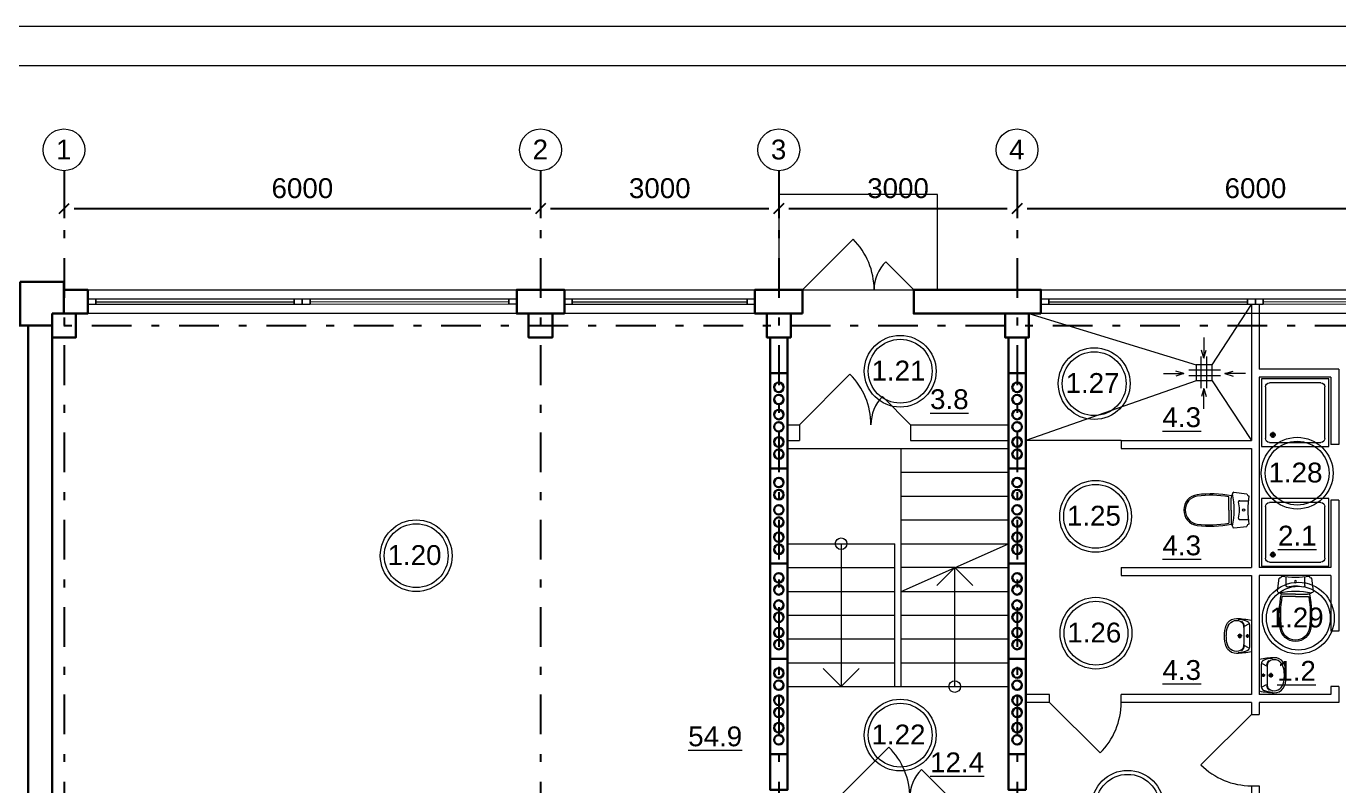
# Model space of a CAD drawing. Header units: metres. Extents: x -306 to 273, y -329 to 512.
# Drawn here: x -4.31 to 12.21, y 424.98 to 434.55 of the extents above; entities that cross this region are included whole.
import ezdxf
from ezdxf.enums import TextEntityAlignment as Align

# ---------------------------------------------------------------- set-up
doc = ezdxf.new("R2010")
doc.units = ezdxf.units.M
doc.header["$MEASUREMENT"] = 0
doc.linetypes.add('( Dashdot )', pattern=[1.001, 0.5, -0.25, 0.001, -0.25])
doc.linetypes.add('DGN Style 3', pattern=[9.681301, 6.915215, -2.766086])
doc.layers.get('DEFPOINTS').update_dxf_attribs({"lineweight": 0})
doc.layers.add('Level 50', color=7, linetype='Continuous', lineweight=0)
doc.styles.add('Standard_0', font='arial.ttf')
doc.styles.add('Style-Arial', font='arial.ttf')
doc.dimstyles.get("Standard").update_dxf_attribs({"dimtxt": 0.00018, "dimasz": 0.00018, "dimexe": 0.0002, "dimexo": 0.0625, "dimgap": 9e-05, "dimtad": 0, "dimtih": 1, "dimtoh": 1, "dimdec": 4, "dimlfac": 1000, "dimzin": 0, "dimdsep": 46, "dimtxsty": 'Standard_0', "dimcen": 9e-05, "dimadec": 0, "dimazin": 0, "dimtfac": 1, "dimtdec": 4, "dimtofl": 0, "dimtmove": 0, "dimatfit": 0, "dimfxl": 0.01, "dimfxlon": 1, "dimtolj": 1, "dimtzin": 0, "dimarcsym": 0})

# ---------------------------------------------------------------- blocks, each defined once
blk = doc.blocks.new('*U1656')
at = {"color": 7, "linetype": 'Continuous', "lineweight": 0}
blk.add_line((1.25, 0), (-1.25, 0), dxfattribs=at)
at = {"color": 7, "linetype": 'Continuous', "lineweight": 13, "flags": 128}
for points in [[(-1.35, 0.035), (-1.25, 0.035), (-1.25, -0.035), (-1.35, -0.035), (-1.35, 0.035)], [(1.25, 0.035), (1.35, 0.035), (1.35, -0.035), (1.25, -0.035), (1.25, 0.035)]]:
    blk.add_lwpolyline(points, close=True, dxfattribs=at)
at = {"color": 7, "linetype": 'Continuous', "lineweight": 0, "flags": 128}
blk.add_lwpolyline([(-1.25, 0.035), (1.25, 0.035), (1.25, -0.035), (-1.25, -0.035), (-1.25, 0.035)], close=True, dxfattribs=at)
blk = doc.blocks.new('*U1657')
at = {"color": 7, "linetype": 'Continuous', "lineweight": 0}
blk.add_line((1.25, 0.001), (-1.25, -0.001), dxfattribs=at)
at = {"color": 7, "linetype": 'Continuous', "lineweight": 13, "flags": 128}
for points in [[(-1.35, 0.034), (-1.25, 0.034), (-1.25, -0.036), (-1.35, -0.036), (-1.35, 0.034)], [(1.25, 0.036), (1.35, 0.036), (1.35, -0.034), (1.25, -0.034), (1.25, 0.036)]]:
    blk.add_lwpolyline(points, close=True, dxfattribs=at)
at = {"color": 7, "linetype": 'Continuous', "lineweight": 0, "flags": 128}
blk.add_lwpolyline([(-1.25, 0.034), (1.25, 0.036), (1.25, -0.034), (-1.25, -0.036), (-1.25, 0.034)], close=True, dxfattribs=at)
blk = doc.blocks.new('*U1658')
at = {"color": 7, "linetype": 'Continuous', "lineweight": 0}
blk.add_line((-1.1, 0), (1.1, 0), dxfattribs=at)
at = {"color": 7, "linetype": 'Continuous', "lineweight": 13, "flags": 128}
for points in [[(-1.1, -0.035), (-1.2, -0.035), (-1.2, 0.035), (-1.1, 0.035), (-1.1, -0.035)], [(1.2, -0.035), (1.1, -0.035), (1.1, 0.035), (1.2, 0.035), (1.2, -0.035)]]:
    blk.add_lwpolyline(points, close=True, dxfattribs=at)
at = {"color": 7, "linetype": 'Continuous', "lineweight": 0, "flags": 128}
blk.add_lwpolyline([(-1.1, 0.035), (1.1, 0.035), (1.1, -0.035), (-1.1, -0.035), (-1.1, 0.035)], close=True, dxfattribs=at)
blk = doc.blocks.new('*U1655')
at = {"color": 7, "linetype": 'Continuous', "lineweight": 30, "flags": 128}
blk.add_lwpolyline([(-0.11, -0.6), (-0.11, 0.6), (0.11, 0.6), (0.11, -0.6), (-0.11, -0.6)], close=True, dxfattribs=at)
at = {"color": 7, "linetype": 'Continuous', "lineweight": 30}
for centre in [(0, 0.421), (0, 0.268), (0, 0.077), (0, -0.077), (0, -0.268), (0, -0.421)]:
    blk.add_circle(centre, 0.06, dxfattribs=at)
blk = doc.blocks.new('*U1659')
at = {"color": 7, "linetype": 'Continuous', "lineweight": 0}
for p in [(-0.227, 0.114), (0.227, 0.114)]:
    blk.add_line(p, (0, -0.114), dxfattribs=at)
blk = doc.blocks.new('ун2')
at = {"color": 252, "lineweight": 13}
for p, q in [((-0.131, -0.114), (-0.131, 0.006)), ((0.131, -0.114), (0.131, 0.006)), ((-0.25, -0.194), (-0.229, -0.012)), ((0.25, -0.194), (0.229, -0.012)), ((0, -0.266), (-0.184, -0.266)), ((0, -0.235), (-0.168, -0.235)), ((0, -0.235), (0.168, -0.235)), ((0, -0.266), (0.184, -0.266))]:
    blk.add_line(p, q, dxfattribs=at)
blk.add_circle((0, -0.058), 0.0157, dxfattribs=at)
for centre, radius, start, end in [((-0.225, 0.014), 0.0259, 262.0147, 1.5137), ((0, 1.373), 1.373, 261.6431, 278.3569), ((0.225, 0.014), 0.0258, 178.1572, 278.1058), ((-0.115, -0.115), 0.0166, 175.2998, 270.088), ((0, -0.594), 0.477, 76.0614, 103.9386), ((0.115, -0.115), 0.0166, 269.912, 4.7002), ((-0.226, -0.192), 0.0242, 185.3126, 270.5398), ((0, -1.267), 1.076, 77.8721, 102.1279), ((1.292, -0.524), 1.518, 168.8327, 186.9654), ((-0.169, -0.152), 0.0829, 229.7034, 270.7895), ((1.29, -0.524), 1.497, 170.087, 187.0749), ((0.169, -0.152), 0.0829, 269.2105, 310.2966), ((-1.29, -0.524), 1.497, 352.9251, 9.913), ((-1.292, -0.524), 1.518, 353.0346, 11.1673), ((0.226, -0.192), 0.0242, 269.4602, 354.6874), ((0, -0.679), 0.217, 187.7539, 269.9084), ((0, -0.679), 0.198, 188.5249, 269.9084), ((0, -0.679), 0.198, 270.0916, 351.4751), ((0, -0.679), 0.217, 270.0916, 352.2461)]:
    blk.add_arc(centre, radius, start, end, dxfattribs=at)
blk = doc.blocks.new('ум9')
at = {"color": 252, "lineweight": 13}
for p, q in [((0.317, 0), (-0.317, 0)), ((-0.237, -0.059), (-0.19, -0.143)), ((0.228, -0.039), (-0.228, -0.039)), ((0.185, -0.156), (-0.171, -0.156)), ((0.046, -0.234), (-0.046, -0.234)), ((0.035, -0.08), (-0.035, -0.08)), ((0, -0.115), (0, -0.045)), ((0, -0.189), (0, -0.28)), ((0.237, -0.059), (0.19, -0.143))]:
    blk.add_line(p, q, dxfattribs=at)
for centre, radius in [((0, -0.234), 0.0351), ((0, -0.08), 0.0221), ((0, -0.234), 0.0221)]:
    blk.add_circle(centre, radius, dxfattribs=at)
for centre, radius, start, end in [((1.163, -0.334), 1.518, 167.3206, 178.6525), ((0.089, -0.267), 0.429, 154.5977, 180.3349), ((-0.317, -0.001), 0.00065, 90, 167.3206), ((-0.135, -0.303), 0.18, 141.0504, 245.2718), ((-0.228, -0.117), 0.078, 90, 154.5977), ((-0.135, -0.303), 0.193, 141.0504, 147.7493), ((-0.181, -0.302), 0.159, 98.7111, 129.9424), ((-0.181, -0.302), 0.146, 86.1548, 129.9424), ((0.181, -0.302), 0.146, 50.0576, 93.8452), ((0.181, -0.302), 0.159, 50.0576, 81.2889), ((0.135, -0.303), 0.18, 294.7282, 38.9496), ((0.228, -0.117), 0.078, 25.4023, 90), ((0.135, -0.303), 0.193, 32.2507, 38.9496), ((-0.089, -0.267), 0.429, 359.6651, 25.4023), ((0.317, -0.001), 0.00065, 12.6794, 90), ((-1.163, -0.334), 1.518, 1.3475, 12.6794), ((-0.135, -0.304), 0.22, 178.312, 234.1043), ((-0.355, -0.298), 0.00065, 358.312, 358.6525), ((-0.035, -0.093), 0.452, 239.6448, 267.5368), ((-0.035, -0.093), 0.413, 244.8898, 267.5368), ((0, 0.104), 0.611, 265.1692, 274.8308), ((0.035, -0.093), 0.413, 272.4632, 300.3552), ((0.035, -0.093), 0.452, 272.4632, 300.3552), ((0.135, -0.304), 0.22, 305.8957, 1.688), ((0.355, -0.298), 0.00065, 181.3475, 181.688), ((0, 0.104), 0.65, 265.1692, 274.8308)]:
    blk.add_arc(centre, radius, start, end, dxfattribs=at)
blk = doc.blocks.new('*U1690')
at = {"color": 252, "lineweight": 13}
for p, q in [((-0.318, -0.281), (-0.243, -0.281)), ((-0.281, -0.243), (-0.281, -0.318))]:
    blk.add_line(p, q, dxfattribs=at)
at = {"color": 252, "linetype": 'Continuous', "lineweight": 13, "flags": 128}
blk.add_lwpolyline([(-0.425, 0.425), (-0.425, -0.425), (0.425, -0.425), (0.425, 0.425), (-0.425, 0.425)], close=True, dxfattribs=at)
for points in [[(0.325, 0.375), (-0.325, 0.375)], [(-0.375, 0.325), (-0.375, -0.325)], [(0.375, -0.325), (0.375, 0.325)], [(-0.325, -0.375), (0.325, -0.375)]]:
    blk.add_lwpolyline(points, dxfattribs=at)
at = {"color": 252, "lineweight": 13}
for radius in [0.0291, 0.0183]:
    blk.add_circle((-0.281, -0.281), radius, dxfattribs=at)
at = {"color": 252, "linetype": 'Continuous', "lineweight": 13, "extrusion": (0, 0, -1)}
for centre, start, end in [((0.325, 0.325), 0, 90), ((-0.325, 0.325), 90, 180), ((0.325, -0.325), 270, 0), ((-0.325, -0.325), 180, 270)]:
    blk.add_arc(centre, 0.05, start, end, dxfattribs=at)
blk = doc.blocks.new('*U1753')
at = {"color": 7, "linetype": 'Continuous', "lineweight": 13}
for radius in [0.452, 0.402]:
    blk.add_circle((0, 0), radius, dxfattribs=at)
at = {"color": 7, "linetype": 'Continuous', "lineweight": 13, "style": 'Style-Arial'}
blk.add_text('1.20', height=0.25, dxfattribs=at).set_placement((-0.361, 0.133), align=Align.TOP_LEFT)
blk = doc.blocks.new('*U1755')
at = {"color": 7, "linetype": 'Continuous', "lineweight": 13}
for radius in [0.452, 0.402]:
    blk.add_circle((0, 0), radius, dxfattribs=at)
at = {"color": 7, "linetype": 'Continuous', "lineweight": 13, "style": 'Style-Arial'}
blk.add_text('1.22', height=0.25, dxfattribs=at).set_placement((-0.361, 0.133), align=Align.TOP_LEFT)
blk = doc.blocks.new('*U1756')
at = {"color": 7, "linetype": 'Continuous', "lineweight": 13}
for radius in [0.452, 0.402]:
    blk.add_circle((0, 0), radius, dxfattribs=at)
at = {"color": 7, "linetype": 'Continuous', "lineweight": 13, "style": 'Style-Arial'}
blk.add_text('1.27', height=0.25, dxfattribs=at).set_placement((-0.361, 0.133), align=Align.TOP_LEFT)
blk = doc.blocks.new('*U1757')
at = {"color": 7, "linetype": 'Continuous', "lineweight": 13}
for radius in [0.452, 0.402]:
    blk.add_circle((0, 0), radius, dxfattribs=at)
at = {"color": 7, "linetype": 'Continuous', "lineweight": 13, "style": 'Style-Arial'}
blk.add_text('1.28', height=0.25, dxfattribs=at).set_placement((-0.361, 0.133), align=Align.TOP_LEFT)
blk = doc.blocks.new('*U1758')
at = {"color": 7, "linetype": 'Continuous', "lineweight": 13}
for radius in [0.452, 0.402]:
    blk.add_circle((0, 0), radius, dxfattribs=at)
at = {"color": 7, "linetype": 'Continuous', "lineweight": 13, "style": 'Style-Arial'}
blk.add_text('1.26', height=0.25, dxfattribs=at).set_placement((-0.361, 0.133), align=Align.TOP_LEFT)
blk = doc.blocks.new('*U1759')
at = {"color": 7, "linetype": 'Continuous', "lineweight": 13}
for radius in [0.452, 0.402]:
    blk.add_circle((0, 0), radius, dxfattribs=at)
at = {"color": 7, "linetype": 'Continuous', "lineweight": 13, "style": 'Style-Arial'}
blk.add_text('1.29', height=0.25, dxfattribs=at).set_placement((-0.361, 0.133), align=Align.TOP_LEFT)
blk = doc.blocks.new('*U1760')
at = {"color": 7, "linetype": 'Continuous', "lineweight": 13}
for radius in [0.452, 0.402]:
    blk.add_circle((0, 0), radius, dxfattribs=at)
at = {"color": 7, "linetype": 'Continuous', "lineweight": 13, "style": 'Style-Arial'}
blk.add_text('1.25', height=0.25, dxfattribs=at).set_placement((-0.361, 0.133), align=Align.TOP_LEFT)
blk = doc.blocks.new('*U1762')
at = {"color": 7, "linetype": 'Continuous', "lineweight": 13}
for radius in [0.452, 0.402]:
    blk.add_circle((0, 0), radius, dxfattribs=at)
at = {"color": 7, "linetype": 'Continuous', "lineweight": 13, "style": 'Style-Arial'}
blk.add_text('1.24', height=0.25, dxfattribs=at).set_placement((-0.361, 0.133), align=Align.TOP_LEFT)
blk = doc.blocks.new('*U1661')
at = {"color": 7, "linetype": 'Continuous', "lineweight": 30}
for p, q in [((0.275, 0.275), (-0.275, 0.275)), ((-0.275, -0.275), (-0.275, 0.275)), ((0.275, 0.175), (0.275, 0.275)), ((-0.175, -0.275), (-0.275, -0.275))]:
    blk.add_line(p, q, dxfattribs=at)
blk = doc.blocks.new('*U1662')
at = {"color": 7, "linetype": 'Continuous', "lineweight": 0, "flags": 128}
blk.add_lwpolyline([(42.05, 29.7), (42.05, -29.7), (-42.05, -29.7), (-42.05, 29.7), (42.05, 29.7)], close=True, dxfattribs=at)
at = {"layer": 'Level 50', "color": 7, "linetype": 'Continuous', "lineweight": 13}
blk.add_line((41.55, 29.2), (-40.05, 29.2), dxfattribs=at)
blk = doc.blocks.new('_Oblique-1')
at = {"color": 0, "linetype": 'ByBlock', "lineweight": -2}
blk.add_line((0.5, 0.5), (-0.5, -0.5), dxfattribs=at)
blk = doc.blocks.new('*D2283')
at = {"color": 0, "linetype": 'Continuous', "lineweight": -2, "transparency": 16777216}
for p, q in [((-3.834, 432.604), (-3.834, 432.13)), ((2.166, 432.604), (2.166, 432.13)), ((-3.709, 432.255), (2.041, 432.255))]:
    blk.add_line(p, q, dxfattribs=at)
at = {"layer": 'DEFPOINTS', "color": 0, "linetype": 'Continuous', "lineweight": 0, "transparency": 16777216}
for p in [(-3.834, 432.729), (2.166, 432.729), (2.166, 432.255)]:
    blk.add_point(p, dxfattribs=at)
at = {"color": 0, "linetype": 'Continuous', "lineweight": -2, "transparency": 16777216, "xscale": 0.125, "yscale": 0.125, "zscale": 0.125, "rotation": 180}
blk.add_blockref('_Oblique-1', (-3.834, 432.255), dxfattribs=at)
at = {"color": 0, "linetype": 'Continuous', "lineweight": -2, "transparency": 16777216, "xscale": 0.125, "yscale": 0.125, "zscale": 0.125}
blk.add_blockref('_Oblique-1', (2.166, 432.255), dxfattribs=at)
at = {"color": 0, "linetype": 'Continuous', "lineweight": 0, "transparency": 16777216, "insert": (-0.834, 432.508), "char_height": 0.25, "attachment_point": 5, "style": 'Style-Arial'}
blk.add_mtext('\\A1;6000', dxfattribs=at)
blk = doc.blocks.new('*U1751')
at = {"color": 7, "linetype": 'Continuous', "lineweight": 13}
for radius in [0.452, 0.402]:
    blk.add_circle((0, 0), radius, dxfattribs=at)
at = {"color": 7, "linetype": 'Continuous', "lineweight": 13, "style": 'Style-Arial'}
blk.add_text('1.21', height=0.25, dxfattribs=at).set_placement((-0.361, 0.133), align=Align.TOP_LEFT)
blk = doc.blocks.new('*U1894')
at = {"color": 7, "lineweight": 13}
for p, q in [((-0.7, -0.318), (-0.064, 0.318)), ((0.7, -0.318), (0.346, 0.035))]:
    blk.add_line(p, q, dxfattribs=at)
at = {"color": 7, "lineweight": 0}
for centre, radius, start, end in [((-0.7, -0.318), 0.9, 0, 45), ((0.7, -0.318), 0.5, 135, 180)]:
    blk.add_arc(centre, radius, start, end, dxfattribs=at)
blk = doc.blocks.new('*U2060')
at = {"color": 7, "lineweight": 13}
blk.add_line((-0.318, -0.45), (0.318, 0.186), dxfattribs=at)
at = {"color": 7, "lineweight": 0}
blk.add_arc((-0.318, -0.45), 0.9, 45, 90, dxfattribs=at)
blk = doc.blocks.new('*U2054')
at = {"color": 252, "linetype": 'Continuous', "lineweight": 13}
for p, q in [((-0.042, -0.199), (-0.042, 0.199)), ((0.028, -0.199), (0.028, 0.199)), ((-0.199, 0.029), (0.199, 0.029)), ((-0.199, -0.041), (0.199, -0.041))]:
    blk.add_line(p, q, dxfattribs=at)
at = {"color": 252, "linetype": 'Continuous', "lineweight": 13, "flags": 128}
blk.add_lwpolyline([(-0.105, -0.106), (0.095, -0.106), (0.095, 0.094), (-0.105, 0.094), (-0.105, -0.106)], close=True, dxfattribs=at)
blk = doc.blocks.new('*U2055')
at = {"color": 252, "linetype": 'Continuous', "lineweight": 13}
for p, q in [((0.129, 0), (0.027, 0.03)), ((-0.129, 0), (0.129, 0)), ((0.129, 0), (0.027, -0.03))]:
    blk.add_line(p, q, dxfattribs=at)
blk = doc.blocks.new('*U2056')
at = {"color": 252, "linetype": 'Continuous', "lineweight": 13}
for p, q in [((0.129, 0), (0.027, 0.03)), ((-0.129, 0), (0.129, 0)), ((0.129, 0), (0.027, -0.03))]:
    blk.add_line(p, q, dxfattribs=at)
blk = doc.blocks.new('*U2057')
at = {"color": 252, "linetype": 'Continuous', "lineweight": 13}
for p, q in [((0.129, 0), (0.027, 0.03)), ((-0.129, 0), (0.129, 0)), ((0.129, 0), (0.027, -0.03))]:
    blk.add_line(p, q, dxfattribs=at)
blk = doc.blocks.new('*U2058')
at = {"color": 252, "linetype": 'Continuous', "lineweight": 13}
for p, q in [((0.129, 0), (0.027, 0.03)), ((-0.129, 0), (0.129, 0)), ((0.129, 0), (0.027, -0.03))]:
    blk.add_line(p, q, dxfattribs=at)
blk = doc.blocks.new('*U2059')
at = {"color": 252, "linetype": 'Continuous', "lineweight": 13, "extrusion": (0, 0, -1)}
for name, p, rotation in [('*U2057', (0.006, 0.32), 270), ('*U2058', (0.006, -0.32), 90.00000000000001)]:
    blk.add_blockref(name, p, dxfattribs=dict(at, rotation=rotation))
at = {"color": 252, "linetype": 'Continuous', "lineweight": 13}
for name, p in [('*U2054', (0.003, 0.013)), ('*U2055', (-0.388, -0.005))]:
    blk.add_blockref(name, p, dxfattribs=at)
at = {"color": 252, "linetype": 'Continuous', "lineweight": 13, "extrusion": (0, 0, -1)}
blk.add_blockref('*U2056', (-0.388, -0.005), dxfattribs=at)
blk = doc.blocks.new('*D2654')
at = {"color": 0, "linetype": 'Continuous', "lineweight": -2, "transparency": 16777216}
for p, q in [((2.166, 432.604), (2.166, 432.13)), ((5.166, 432.354), (5.166, 432.13)), ((2.291, 432.255), (5.041, 432.255))]:
    blk.add_line(p, q, dxfattribs=at)
at = {"layer": 'DEFPOINTS', "color": 0, "linetype": 'Continuous', "lineweight": 0, "transparency": 16777216}
for p in [(2.166, 432.729), (5.166, 432.479), (5.166, 432.255)]:
    blk.add_point(p, dxfattribs=at)
at = {"color": 0, "linetype": 'Continuous', "lineweight": -2, "transparency": 16777216, "xscale": 0.125, "yscale": 0.125, "zscale": 0.125, "rotation": 180}
blk.add_blockref('_Oblique-1', (2.166, 432.255), dxfattribs=at)
at = {"color": 0, "linetype": 'Continuous', "lineweight": -2, "transparency": 16777216, "xscale": 0.125, "yscale": 0.125, "zscale": 0.125}
blk.add_blockref('_Oblique-1', (5.166, 432.255), dxfattribs=at)
at = {"color": 0, "linetype": 'Continuous', "lineweight": 0, "transparency": 16777216, "insert": (3.666, 432.508), "char_height": 0.25, "attachment_point": 5, "style": 'Style-Arial'}
blk.add_mtext('\\A1;3000', dxfattribs=at)
blk = doc.blocks.new('*D2655')
at = {"color": 0, "linetype": 'Continuous', "lineweight": -2, "transparency": 16777216}
for p, q in [((8.166, 432.604), (8.166, 432.13)), ((5.166, 432.354), (5.166, 432.13)), ((5.291, 432.255), (8.041, 432.255))]:
    blk.add_line(p, q, dxfattribs=at)
at = {"layer": 'DEFPOINTS', "color": 0, "linetype": 'Continuous', "lineweight": 0, "transparency": 16777216}
for p in [(8.166, 432.729), (5.166, 432.479), (8.166, 432.255)]:
    blk.add_point(p, dxfattribs=at)
at = {"color": 0, "linetype": 'Continuous', "lineweight": -2, "transparency": 16777216, "xscale": 0.125, "yscale": 0.125, "zscale": 0.125, "rotation": 180}
blk.add_blockref('_Oblique-1', (5.166, 432.255), dxfattribs=at)
at = {"color": 0, "linetype": 'Continuous', "lineweight": -2, "transparency": 16777216, "xscale": 0.125, "yscale": 0.125, "zscale": 0.125}
blk.add_blockref('_Oblique-1', (8.166, 432.255), dxfattribs=at)
at = {"color": 0, "linetype": 'Continuous', "lineweight": 0, "transparency": 16777216, "insert": (6.666, 432.508), "char_height": 0.25, "attachment_point": 5, "style": 'Style-Arial'}
blk.add_mtext('\\A1;3000', dxfattribs=at)
blk = doc.blocks.new('*D2656')
at = {"color": 0, "linetype": 'Continuous', "lineweight": -2, "transparency": 16777216}
for p, q in [((8.166, 432.604), (8.166, 432.13)), ((14.166, 432.604), (14.166, 432.13)), ((8.291, 432.255), (14.041, 432.255))]:
    blk.add_line(p, q, dxfattribs=at)
at = {"layer": 'DEFPOINTS', "color": 0, "linetype": 'Continuous', "lineweight": 0, "transparency": 16777216}
for p in [(8.166, 432.729), (14.166, 432.729), (14.166, 432.255)]:
    blk.add_point(p, dxfattribs=at)
at = {"color": 0, "linetype": 'Continuous', "lineweight": -2, "transparency": 16777216, "xscale": 0.125, "yscale": 0.125, "zscale": 0.125, "rotation": 180}
blk.add_blockref('_Oblique-1', (8.166, 432.255), dxfattribs=at)
at = {"color": 0, "linetype": 'Continuous', "lineweight": -2, "transparency": 16777216, "xscale": 0.125, "yscale": 0.125, "zscale": 0.125}
blk.add_blockref('_Oblique-1', (14.166, 432.255), dxfattribs=at)
at = {"color": 0, "linetype": 'Continuous', "lineweight": 0, "transparency": 16777216, "insert": (11.166, 432.508), "char_height": 0.25, "attachment_point": 5, "style": 'Style-Arial'}
blk.add_mtext('\\A1;6000', dxfattribs=at)

msp = doc.modelspace()

# ---------------------------------------------------------------- linework, layer by layer
at = {"color": 1, "linetype": '( Dashdot )'}
for p, q in [((-3.83381548, 432.72924535), (-3.83381548, 384.20583039)), ((2.16618452, 432.72924535), (2.16618452, 384.20583039)), ((5.16618452, 432.72924535), (5.16618452, 384.20583039)), ((8.16618452, 432.72924535), (8.16618452, 384.20583039)), ((-6.78540339, 430.77924535), (65.11459661, 430.77924535))]:
    msp.add_line(p, q, dxfattribs=at)
at = {"color": 252, "linetype": 'Continuous', "lineweight": 13}
for p, q in [((10.62148912, 430.28373721), (11.11459661, 431.04424535)), ((8.31459661, 430.92924535), (10.42148912, 430.28373721)), ((10.42148912, 430.08373721), (8.27459661, 429.32924535)), ((10.62148912, 430.08373721), (11.11459661, 429.32924535)), ((9.47459661, 429.32924535), (8.27459661, 429.32924535))]:
    msp.add_line(p, q, dxfattribs=at)
at = {"color": 7, "linetype": 'Continuous', "lineweight": 13}
for p, q in [((11.11459661, 431.04424535), (11.11459661, 429.32924535)), ((11.21459661, 431.04424535), (11.21459661, 430.22924535)), ((12.21459661, 430.22924535), (11.21459661, 430.22924535)), ((12.11459661, 430.12924535), (11.21459661, 430.12924535)), ((11.21459661, 430.12924535), (11.21459661, 427.72924535)), ((5.27459661, 429.52924535), (5.42459661, 429.52924535)), ((5.42459661, 429.52924535), (5.42459661, 429.32924535)), ((6.82459661, 429.52924535), (8.05459661, 429.52924535)), ((6.82459661, 429.52924535), (6.82459661, 429.32924535)), ((5.27459661, 429.32924535), (5.42459661, 429.32924535)), ((6.82459661, 429.32924535), (8.05459661, 429.32924535)), ((9.47459661, 429.32924535), (11.11459661, 429.32924535)), ((9.47459661, 429.32924535), (9.47459661, 429.22924535)), ((9.47459661, 429.22924535), (11.11459661, 429.22924535)), ((11.11459661, 429.22924535), (11.11459661, 427.72924535)), ((12.21459661, 429.27924535), (12.11459661, 429.27924535)), ((12.21459661, 428.57924535), (12.11459661, 428.57924535)), ((5.27459661, 428.02924535), (6.62459661, 428.02924535)), ((6.62459661, 426.22924535), (6.62459661, 428.02924535)), ((9.47459661, 427.72924535), (11.11459661, 427.72924535)), ((9.47459661, 427.72924535), (9.47459661, 427.62924535)), ((12.11459661, 427.72924535), (11.21459661, 427.72924535)), ((9.47459661, 427.62924535), (11.11459661, 427.62924535)), ((11.11459661, 427.62924535), (11.11459661, 426.12924535)), ((12.11459661, 427.62924535), (11.21459661, 427.62924535)), ((11.21459661, 427.62924535), (11.21459661, 426.12924535)), ((6.70459661, 426.22924535), (6.70459661, 427.42924535)), ((12.21459661, 426.92924535), (12.11459661, 426.92924535)), ((5.27459661, 426.22924535), (8.05459661, 426.22924535)), ((12.21459661, 426.22924535), (12.11459661, 426.22924535)), ((8.57459661, 426.12924535), (8.27459661, 426.12924535)), ((8.57459661, 426.02924535), (8.27459661, 426.02924535)), ((8.57459661, 426.02924535), (8.57459661, 426.12924535)), ((11.11459661, 426.12924535), (9.47459661, 426.12924535)), ((9.47459661, 426.02924535), (9.47459661, 426.12924535)), ((11.11459661, 426.02924535), (9.47459661, 426.02924535)), ((11.11459661, 426.02924535), (11.11459661, 425.87924535)), ((12.11459661, 426.12924535), (11.21459661, 426.12924535)), ((12.21459661, 426.02924535), (11.21459661, 426.02924535)), ((11.21459661, 426.02924535), (11.21459661, 425.87924535)), ((11.11459661, 425.87924535), (11.21459661, 425.87924535)), ((11.11459661, 424.97924535), (11.21459661, 424.97924535)), ((11.11459661, 424.97924535), (11.11459661, 423.32924535)), ((11.21459661, 424.97924535), (11.21459661, 424.82924535))]:
    msp.add_line(p, q, dxfattribs=at)
at = {"color": 7, "linetype": 'DGN Style 3', "lineweight": 0}
for p, q in [((5.27459661, 429.22924535), (8.05459661, 429.22924535)), ((6.70459661, 427.42924535), (6.70459661, 429.22924535)), ((6.70459661, 428.92924535), (8.05459661, 428.92924535)), ((6.70459661, 428.62924535), (8.05459661, 428.62924535)), ((6.70459661, 428.32924535), (8.05459661, 428.32924535)), ((6.70459661, 428.02924535), (8.05459661, 428.02924535)), ((7.37959661, 427.72924535), (6.70459661, 427.72924535))]:
    msp.add_line(p, q, dxfattribs=at)
at = {"color": 7, "linetype": 'Continuous', "lineweight": 0}
for p, q in [((5.94959661, 428.02924535), (5.94959661, 426.22924535)), ((6.70459661, 427.42924535), (8.05459661, 428.02924535)), ((5.27459661, 427.72924535), (6.62459661, 427.72924535)), ((7.37959661, 427.72924535), (8.05459661, 427.72924535)), ((7.37959661, 426.22924535), (7.37959661, 427.72924535)), ((5.27459661, 427.42924535), (6.62459661, 427.42924535)), ((6.70459661, 427.42924535), (8.05459661, 427.42924535)), ((5.27459661, 427.12924535), (6.62459661, 427.12924535)), ((6.70459661, 427.12924535), (8.05459661, 427.12924535)), ((5.27459661, 426.82924535), (6.62459661, 426.82924535)), ((6.70459661, 426.82924535), (8.05459661, 426.82924535)), ((5.27459661, 426.52924535), (6.62459661, 426.52924535)), ((6.70459661, 426.52924535), (8.05459661, 426.52924535))]:
    msp.add_line(p, q, dxfattribs=at)
at = {"color": 7, "linetype": 'Continuous', "lineweight": 13, "flags": 128}
msp.add_lwpolyline([(5.16459661, 431.22924535), (7.16459661, 431.22924535), (7.16459661, 432.42924535), (5.16459661, 432.42924535), (5.16459661, 431.22924535)], close=True, dxfattribs=at)
at = {"color": 7, "linetype": 'Continuous', "lineweight": 30, "flags": 128}
for points in [[(-3.83540339, 430.92924535), (-3.53540339, 430.92924535), (-3.53540339, 431.22924535), (-3.83540339, 431.22924535), (-3.83540339, 430.92924535)], [(2.46459661, 430.92924535), (1.86459661, 430.92924535), (1.86459661, 431.22924535), (2.46459661, 431.22924535), (2.46459661, 430.92924535)], [(5.46459661, 430.92924535), (4.86459661, 430.92924535), (4.86459661, 431.22924535), (5.46459661, 431.22924535), (5.46459661, 430.92924535)], [(8.46459661, 430.92924535), (6.86459661, 430.92924535), (6.86459661, 431.22924535), (8.46459661, 431.22924535), (8.46459661, 430.92924535)], [(-3.98540339, 430.92924535), (-3.98540339, 430.62924535), (-3.68540339, 430.62924535), (-3.68540339, 430.92924535), (-3.98540339, 430.92924535)], [(2.01459661, 430.92924535), (2.01459661, 430.62924535), (2.31459661, 430.62924535), (2.31459661, 430.92924535), (2.01459661, 430.92924535)], [(5.01459661, 430.92924535), (5.01459661, 430.62924535), (5.31459661, 430.62924535), (5.31459661, 430.92924535), (5.01459661, 430.92924535)], [(8.01459661, 430.92924535), (8.01459661, 430.62924535), (8.31459661, 430.62924535), (8.31459661, 430.92924535), (8.01459661, 430.92924535)], [(-4.28540339, 424.77924535), (-4.28540339, 430.77924535), (-3.98540339, 430.77924535), (-3.98540339, 424.77924535), (-4.28540339, 424.77924535)], [(5.05459661, 430.17924535), (5.27459661, 430.17924535), (5.27459661, 430.62924535), (5.05459661, 430.62924535), (5.05459661, 430.17924535)], [(8.05459661, 430.17924535), (8.27459661, 430.17924535), (8.27459661, 430.62924535), (8.05459661, 430.62924535), (8.05459661, 430.17924535)], [(5.05459661, 425.37924535), (5.27459661, 425.37924535), (5.27459661, 424.92924535), (5.05459661, 424.92924535), (5.05459661, 425.37924535)], [(8.05459661, 425.37924535), (8.27459661, 425.37924535), (8.27459661, 424.92924535), (8.05459661, 424.92924535), (8.05459661, 425.37924535)]]:
    msp.add_lwpolyline(points, close=True, dxfattribs=at)
at = {"color": 7, "linetype": 'Continuous', "lineweight": 0, "flags": 128}
for points in [[(1.86459661, 430.92924535), (-3.53540339, 430.92924535), (-3.53540339, 431.22924535), (1.86459661, 431.22924535), (1.86459661, 430.92924535)], [(2.46459661, 431.22924535), (4.86459661, 431.22924535), (4.86459661, 430.92924535), (2.46459661, 430.92924535), (2.46459661, 431.22924535)], [(13.86459661, 430.92924535), (8.46459661, 430.92924535), (8.46459661, 431.22924535), (13.86459661, 431.22924535), (13.86459661, 430.92924535)]]:
    msp.add_lwpolyline(points, close=True, dxfattribs=at)
at = {"color": 7, "linetype": 'Continuous', "lineweight": 13, "flags": 128}
for points in [[(12.21459661, 430.22924535), (12.21459661, 429.27924535)], [(12.11459661, 430.12924535), (12.11459661, 429.27924535)], [(12.11459661, 428.57924535), (12.11459661, 427.72924535)], [(12.21459661, 428.57924535), (12.21459661, 426.92924535)], [(12.11459661, 427.62924535), (12.11459661, 426.92924535)], [(12.11459661, 426.22924535), (12.11459661, 426.12924535)], [(12.21459661, 426.22924535), (12.21459661, 426.02924535)]]:
    msp.add_lwpolyline(points, dxfattribs=at)
at = {"color": 7, "linetype": 'Continuous', "lineweight": 13}
for centre in [(-3.83540339, 432.9926008), (2.16459661, 432.9926008), (5.16459661, 432.9926008), (8.16459661, 432.9926008)]:
    msp.add_circle(centre, 0.26335544, dxfattribs=at)
at = {"color": 7, "linetype": 'Continuous', "lineweight": 0}
for centre in [(5.94959661, 428.02924535), (7.37959661, 426.22924535)]:
    msp.add_circle(centre, 0.07327717, dxfattribs=at)

# ---------------------------------------------------------------- block references
at = {"color": 7, "lineweight": 13}
for p in [(6.16455, 431.54746795), (6.12455, 429.84746795), (6.61455, 425.14746795)]:
    msp.add_blockref('*U1894', p, dxfattribs=at)
at = {"color": 7, "linetype": 'Continuous', "lineweight": 30}
for name, p in [('*U1661', (-4.11045, 431.05428631)), ('*U1655', (5.16455, 429.57928631)), ('*U1655', (8.16455, 429.57928631)), ('*U1655', (5.16455, 428.37928631)), ('*U1655', (8.16455, 428.37928631)), ('*U1655', (5.16455, 427.17928631)), ('*U1655', (8.16455, 427.17928631)), ('*U1655', (5.16455, 425.97928631)), ('*U1655', (8.16455, 425.97928631))]:
    msp.add_blockref(name, p, dxfattribs=at)
at = {"color": 7, "linetype": 'Continuous', "lineweight": 13, "rotation": 180}
for name, p in [('*U1656', (-2.18535679, 431.07920439)), ('*U1657', (0.51464321, 431.08030439)), ('*U1656', (9.81464321, 431.07920439)), ('*U1657', (12.51464321, 431.08030439))]:
    msp.add_blockref(name, p, dxfattribs=at)
at = {"color": 7, "linetype": 'Continuous', "lineweight": 13}
for name, p in [('*U1658', (3.66455, 431.07928631)), ('*U1751', (6.6928579, 430.20298456)), ('*U1756', (9.13591415, 430.04657634)), ('*U1757', (11.69111558, 428.91820088)), ('*U1760', (9.15318044, 428.37433724)), ('*U1753', (0.59934252, 427.87827502)), ('*U1759', (11.7056873, 427.09159443)), ('*U1758', (9.15801815, 426.90195149)), ('*U1755', (6.6928579, 425.61746828)), ('*U1762', (9.5567266, 424.72135805))]:
    msp.add_blockref(name, p, dxfattribs=at)
at = {"color": 252, "linetype": 'Continuous', "lineweight": 13}
for name, p in [('*U2059', (10.52324881, 430.17725738)), ('*U1690', (11.6657754, 429.68125756)), ('*U1690', (11.6657754, 428.17237305))]:
    msp.add_blockref(name, p, dxfattribs=at)
at = {"color": 252, "lineweight": 13}
for name, p, xscale, yscale, zscale, rotation in [('ун2', (11.0695417, 428.45343299), 0.9, 0.9, 0.9, 270), ('ум9', (11.21459661, 426.37169778), 0.6221590909090893, 0.6221590909090893, 0.6221590909090893, 90)]:
    msp.add_blockref(name, p, dxfattribs=dict(at, xscale=xscale, yscale=yscale, zscale=zscale, rotation=rotation))
at = {"color": 7, "linetype": 'Continuous', "lineweight": 0, "rotation": 180}
msp.add_blockref('*U1659', (7.37959321, 427.61565439), dxfattribs=at)
at = {"color": 252, "lineweight": 13, "extrusion": (0, 0, -1), "xscale": 0.9, "yscale": 0.9, "zscale": 0.9}
msp.add_blockref('ун2', (-11.66979991, 427.60441406), dxfattribs=at)
at = {"color": 252, "lineweight": 13, "extrusion": (0, 0, -1), "xscale": 0.6221590909090893, "yscale": 0.6221590909090893, "zscale": 0.6221590909090893, "rotation": 90}
msp.add_blockref('ум9', (-11.11459661, 426.86681103), dxfattribs=at)
at = {"color": 7, "linetype": 'Continuous', "lineweight": 0}
msp.add_blockref('*U1659', (5.9496, 426.34283631), dxfattribs=at)
at = {"color": 7, "lineweight": 13}
for p, rotation in [((9.02461921, 425.71109196), 270), ((10.79644321, 425.42922275), 180)]:
    msp.add_blockref('*U2060', p, dxfattribs=dict(at, rotation=rotation))
at = {"layer": 'Level 50', "color": 7, "linetype": 'Continuous', "lineweight": 13}
msp.add_blockref('*U1662', (29.01617257, 404.85030608), dxfattribs=at)

# ---------------------------------------------------------------- texts
at = {"color": 7, "linetype": 'Continuous', "lineweight": 30, "style": 'Style-Arial'}
for s, p in [('1', (-3.93509621, 433.12186343)), ('2', (2.06490379, 433.12186343)), ('3', (5.06490379, 433.12186343)), ('4', (8.06490379, 433.12186343))]:
    msp.add_text(s, height=0.25, dxfattribs=at).set_placement(p, align=Align.TOP_LEFT)
at = {"color": 7, "linetype": 'Continuous', "lineweight": 13, "style": 'Style-Arial'}
for s, p in [('%%u3.8%%U', (7.06898351, 429.97556587)), ('%%u4.3%%U', (9.99536724, 429.74890866)), ('%%u2.1%%U', (11.44959917, 428.25613478)), ('%%u4.3%%U', (9.99536724, 428.13378299)), ('%%u4.3%%U', (9.99536724, 426.56290734)), ('%%u1.2%%U', (11.44108898, 426.55248054)), ('%%u54.9%%U', (4.02340249, 425.72707813)), ('%%u12.4%%U', (7.06898351, 425.39912469))]:
    msp.add_text(s, height=0.25, dxfattribs=at).set_placement(p, align=Align.TOP_LEFT)

# ---------------------------------------------------------------- dimensions: what is measured, and where the dimension line sits
at = {"color": 5, "linetype": 'Continuous', "lineweight": 0}
for base, p1, p2, picture, middle in [((2.16618452, 432.25527161), (-3.83381548, 432.72924535), (2.16618452, 432.72924535), '*D2283', (-0.83381548, 432.50791486)), ((5.16618452, 432.25527161), (2.16618452, 432.72924535), (5.16618452, 432.47924535), '*D2654', (3.66618452, 432.50800013)), ((8.16618452, 432.25527161), (5.16618452, 432.47924535), (8.16618452, 432.72924535), '*D2655', (6.66618452, 432.50800013)), ((14.16618452, 432.25527161), (8.16618452, 432.72924535), (14.16618452, 432.72924535), '*D2656', (11.16618452, 432.50791486))]:
    dim = msp.add_linear_dim(base=base, p1=p1, p2=p2, dimstyle='Standard', override={"dimtxt": 0.25, "dimasz": 0.125, "dimexe": 0.125, "dimexo": 0.125, "dimgap": 0.125, "dimtad": 1, "dimtih": 0, "dimtoh": 0, "dimzin": 11, "dimtxsty": 'Style-Arial', "dimblk": '_Oblique-1', "dimfxlon": 0, "dimfrac": 2, "dimtzin": 11}, dxfattribs=at)
    dim.commit()
    dim.dimension.update_dxf_attribs({"geometry": picture, "text_midpoint": middle})

doc.saveas('drawing.dxf')
